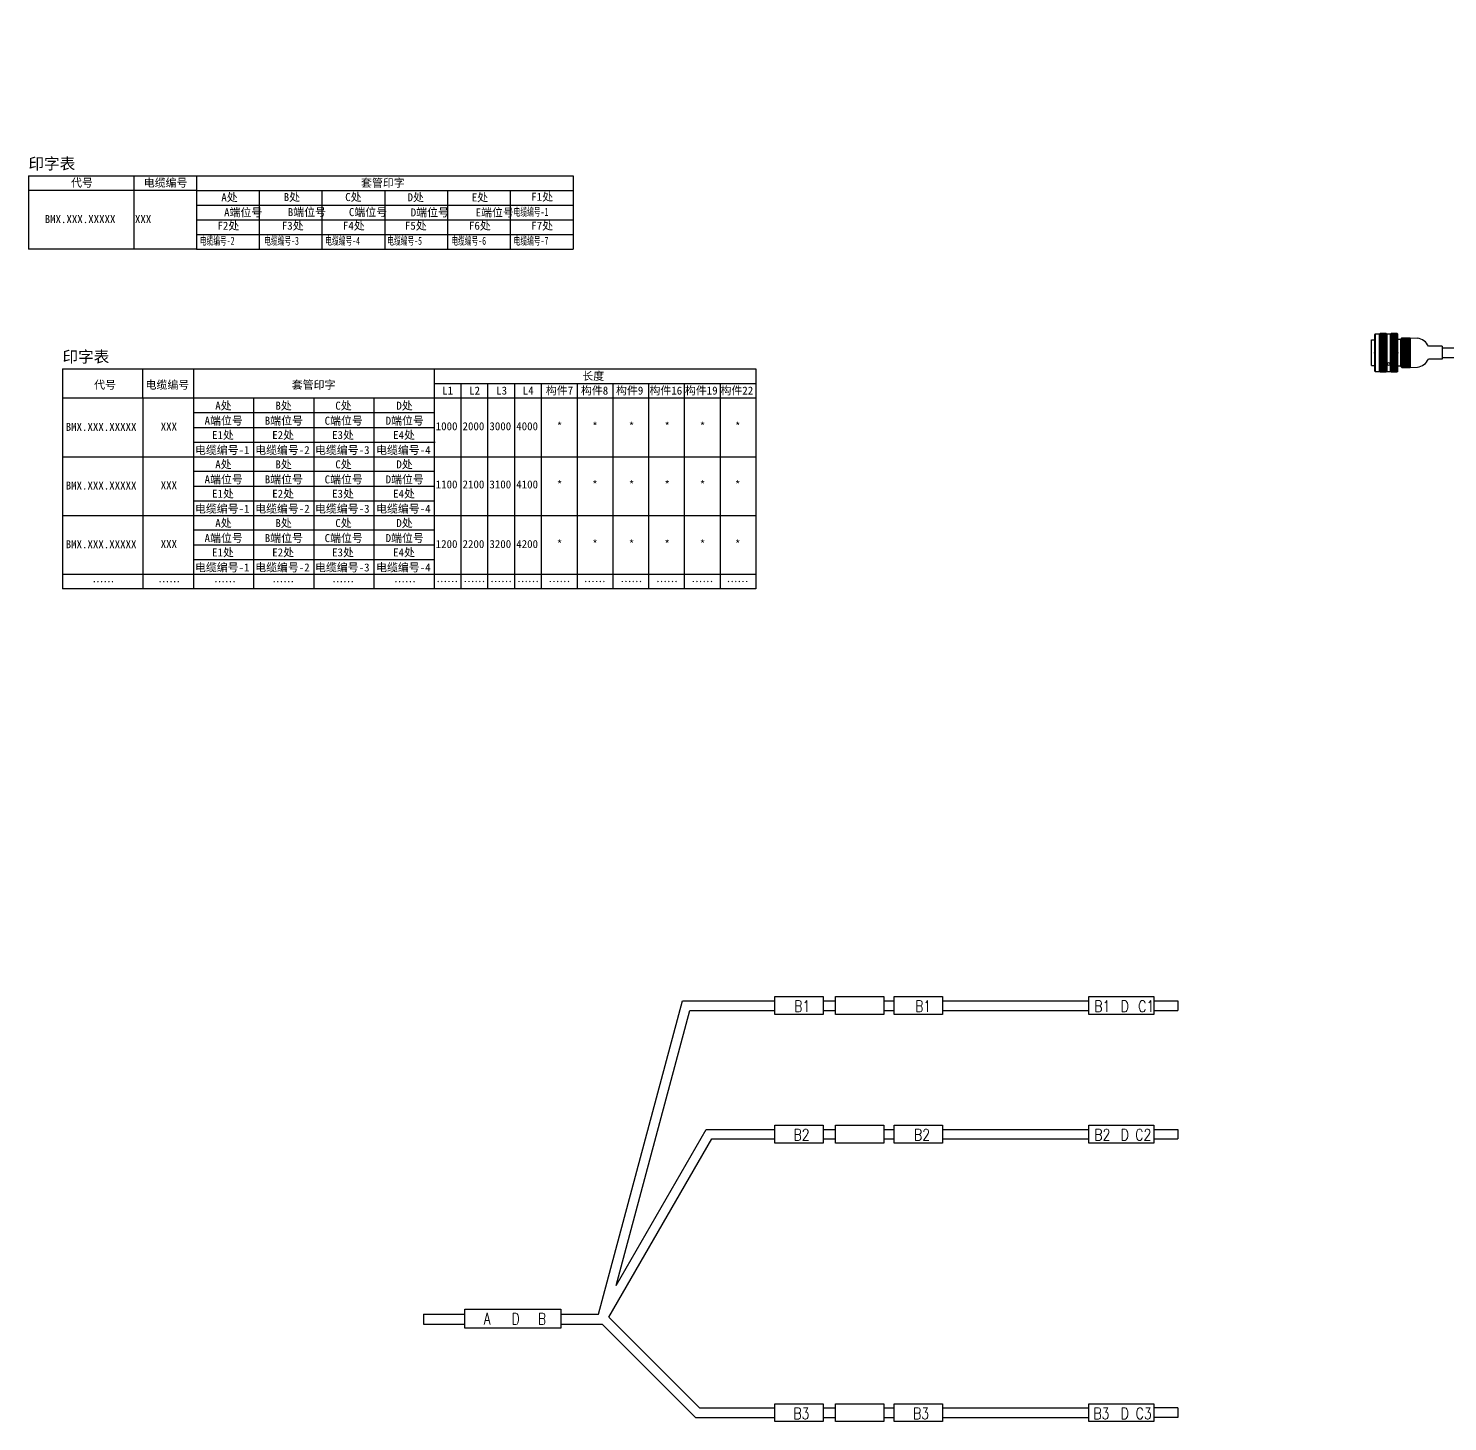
# Model space of a CAD drawing. Header units: inches. Extents: x -3640 to 3889, y -2291 to 954.
# Drawn here: x 110 to 731, y -1689 to -1079 of the extents above; entities that cross this region are included whole.
import ezdxf
from ezdxf.enums import TextEntityAlignment as Align

# ---------------------------------------------------------------- set-up
doc = ezdxf.new("R2010")
doc.units = ezdxf.units.IN
doc.header["$MEASUREMENT"] = 0
doc.layers.add('C', color=2, linetype='Continuous')
doc.styles.add('HZ', font='txt', dxfattribs={"width": 0.8, "bigfont": 'HZDX'})
doc.styles.add('样式 1', font='')
doc.styles.get('样式 1').set_extended_font_data('SimSun')

# ---------------------------------------------------------------- blocks, each defined once
blk = doc.blocks.new('低频一分三-印字表-连号')
for p, q in [((0, 0), (57.28, 0)), ((0, 0), (0, -12.84)), ((35.1, -12.84), (35.1, 0)), ((57.28, 0), (303.21, 0)), ((57.28, 0), (57.28, -12.84)), ((57.28, -12.84), (0, -12.84)), ((303.21, -12.84), (57.28, -12.84))]:
    blk.add_line(p, q)
at = {"lineweight": 25}
for p, q in [((303.21, 0), (303.21, -96.27)), ((162.5, 0), (162.5, -12.84)), ((162.5, -6.42), (303.21, -6.42)), ((174.22, -6.42), (174.22, -96.27)), ((185.95, -6.42), (185.95, -96.27)), ((197.68, -6.42), (197.68, -96.27)), ((209.41, -6.42), (209.41, -96.27)), ((225.04, -6.42), (225.04, -96.27)), ((240.67, -6.42), (240.67, -96.27)), ((256.31, -6.42), (256.31, -96.27)), ((271.94, -6.42), (271.94, -96.27)), ((287.57, -6.42), (287.57, -96.27)), ((0, -12.84), (0, -38.51)), ((35.1, -12.84), (35.1, -38.51)), ((57.28, -12.84), (57.28, -38.51)), ((83.58, -12.84), (83.58, -38.51)), ((109.89, -12.84), (109.89, -38.51)), ((136.19, -12.84), (136.19, -38.51)), ((162.5, -12.84), (162.5, -38.51)), ((162.5, -19.25), (57.28, -19.25)), ((57.28, -25.67), (162.5, -25.67)), ((57.28, -32.09), (163.01, -32.09)), ((0, -38.51), (303.21, -38.51)), ((0, -38.51), (0, -64.18)), ((35.1, -38.51), (35.1, -64.18)), ((57.28, -38.51), (57.28, -64.18)), ((83.58, -38.51), (83.58, -64.18)), ((109.89, -38.51), (109.89, -64.18)), ((136.19, -38.51), (136.19, -64.18)), ((162.5, -38.51), (162.5, -64.18)), ((162.5, -44.93), (57.28, -44.93)), ((57.28, -51.34), (162.5, -51.34)), ((57.28, -57.76), (162.5, -57.76)), ((0, -64.18), (303.21, -64.18)), ((0, -64.18), (0, -89.85)), ((35.1, -64.18), (35.1, -96.27)), ((57.28, -64.18), (57.28, -96.27)), ((83.58, -64.18), (83.58, -96.27)), ((109.89, -64.18), (109.89, -96.27)), ((136.19, -64.18), (136.19, -96.27)), ((162.5, -64.18), (162.5, -89.85)), ((162.5, -70.6), (57.28, -70.6)), ((57.28, -77.02), (162.5, -77.02)), ((57.28, -83.44), (162.5, -83.44)), ((0, -89.85), (303.21, -89.85)), ((0, -89.85), (0, -96.27)), ((162.5, -89.85), (162.5, -96.27)), ((303.21, -96.27), (0, -96.27))]:
    blk.add_line(p, q, dxfattribs=at)
at = {"style": '样式 1'}
for s, height, p in [('印字表', 5, (0.03, 2.83)), ('代号', 3.5, (13.84, -8.72)), ('电缆编号', 3.5, (36.34, -8.72)), ('套管印字', 3.5, (100.29, -8.72)), ('长度', 3.5, (227.33, -4.86)), ('L1', 3.5, (166.05, -11.24)), ('L2', 3.5, (177.87, -11.24)), ('L3', 3.5, (189.7, -11.24)), ('L4', 3.5, (201.3, -11.24)), ('构件7', 3.5, (211.4, -11.24)), ('构件8', 3.5, (226.74, -11.24)), ('构件9', 3.5, (242.09, -11.24)), ('构件16', 3.5, (256.72, -11.24)), ('构件19', 3.5, (272.22, -11.24)), ('构件22', 3.5, (287.78, -11.24)), ('A处', 3.5, (66.82, -17.84)), ('B处', 3.5, (93.13, -17.84)), ('C处', 3.5, (119.32, -17.84)), ('D处', 3.5, (146.02, -17.84)), ('1000', 3.5, (163.24, -26.83)), ('2000', 3.5, (174.98, -26.83)), ('3000', 3.5, (186.72, -26.83)), ('4000', 3.5, (198.46, -26.83)), ('E1处', 3.5, (65.42, -30.67)), ('E2处', 3.5, (91.74, -30.67)), ('E3处', 3.5, (117.92, -30.67)), ('E4处', 3.5, (144.62, -30.67)), ('A处', 3.5, (66.82, -43.51)), ('B处', 3.5, (93.13, -43.51)), ('C处', 3.5, (119.32, -43.51)), ('D处', 3.5, (146.02, -43.51)), ('1100', 3.5, (163.24, -52.28)), ('2100', 3.5, (174.98, -52.28)), ('3100', 3.5, (186.72, -52.28)), ('4100', 3.5, (198.46, -52.28)), ('E1处', 3.5, (65.42, -56.34)), ('E2处', 3.5, (91.74, -56.34)), ('E3处', 3.5, (117.92, -56.34)), ('E4处', 3.5, (144.62, -56.34)), ('A处', 3.5, (66.82, -69.18)), ('B处', 3.5, (93.13, -69.18)), ('C处', 3.5, (119.32, -69.18)), ('D处', 3.5, (146.02, -69.18)), ('E1处', 3.5, (65.42, -82.01)), ('E2处', 3.5, (91.74, -82.01)), ('E3处', 3.5, (117.92, -82.01)), ('E4处', 3.5, (144.62, -82.01)), ('1200', 3.5, (163.24, -78.36)), ('2200', 3.5, (174.98, -78.36)), ('3200', 3.5, (186.72, -78.36)), ('4200', 3.5, (198.46, -78.36))]:
    blk.add_text(s, height=height, dxfattribs=at).set_placement(p)
at = {"color": 1, "style": '样式 1'}
for s, p in [('*', (216.22, -26.83)), ('*', (231.7, -26.83)), ('*', (247.7, -26.83)), ('*', (263.27, -26.83)), ('*', (278.75, -26.83)), ('*', (294.14, -26.83)), ('*', (216.22, -52.38)), ('*', (231.7, -52.38)), ('*', (247.7, -52.38)), ('*', (263.27, -52.38)), ('*', (278.75, -52.38)), ('*', (294.14, -52.38)), ('*', (216.22, -78.35)), ('*', (231.7, -78.35)), ('*', (247.7, -78.35)), ('*', (263.27, -78.35)), ('*', (278.75, -78.35)), ('*', (294.14, -78.35)), ('……', (13.15, -94.88)), ('……', (41.93, -94.88)), ('……', (66.31, -94.88)), ('……', (91.8, -94.88)), ('……', (118, -94.88)), ('……', (145.04, -94.88)), ('……', (163.5, -94.81)), ('……', (175.4, -94.81)), ('……', (187.08, -94.81)), ('……', (198.86, -94.81)), ('……', (212.58, -94.81)), ('……', (228.06, -94.81)), ('……', (244.06, -94.81)), ('……', (259.63, -94.81)), ('……', (275.11, -94.81)), ('……', (290.5, -94.81))]:
    blk.add_text(s, height=3.5, dxfattribs=at).set_placement(p)
at = {"style": '样式 1'}
for tag, p in [('代号1', (1.41, -27.1)), ('电缆编号1', (42.96, -26.98)), ('1-1端位号', (62.15, -24.42)), ('1-2端位号', (88.46, -24.42)), ('1-3端位号', (114.65, -24.42)), ('1-4端位号', (141.34, -24.42)), ('1-电缆编号-1', (57.95, -37.25)), ('1-电缆编号-2', (84.27, -37.25)), ('1-电缆编号-3', (110.45, -37.25)), ('1-电缆编号-4', (137.15, -37.25)), ('代号2', (1.41, -52.77)), ('电缆编号2', (42.96, -52.65)), ('2-1端位号', (62.15, -50.09)), ('2-2端位号', (88.46, -50.09)), ('2-3端位号', (114.65, -50.09)), ('2-4端位号', (141.34, -50.09)), ('2-电缆编号-1', (57.95, -62.92)), ('2-电缆编号-2', (84.27, -62.92)), ('2-电缆编号-3', (110.45, -62.92)), ('2-电缆编号-4', (137.15, -62.92)), ('电缆编号3', (42.96, -78.33)), ('3-1端位号', (62.15, -75.77)), ('3-2端位号', (88.46, -75.77)), ('3-3端位号', (114.65, -75.77)), ('3-4端位号', (141.34, -75.77)), ('代号3', (1.41, -78.45)), ('3-电缆编号-1', (57.95, -88.6)), ('3-电缆编号-2', (84.27, -88.6)), ('3-电缆编号-3', (110.45, -88.6)), ('3-电缆编号-4', (137.15, -88.6))]:
    blk.add_attdef(tag, p, '', height=3.5, dxfattribs=at)
blk = doc.blocks.new('低频二分三-印字表')
for p, q in [((0, 0), (73.49, 0)), ((0, 0), (0, -32.09)), ((46.25, -32.09), (46.25, 0)), ((73.49, 0), (73.49, -32.09)), ((73.49, 0), (100.94, 0)), ((100.94, 0), (128.39, 0)), ((128.39, 0), (155.84, 0)), ((155.84, 0), (183.29, 0)), ((183.29, 0), (210.75, 0)), ((210.75, 0), (238.2, 0)), ((238.2, 0), (238.2, -32.09)), ((73.49, -6.42), (0, -6.42)), ((73.49, -6.42), (100.94, -6.42)), ((100.94, -6.42), (128.39, -6.42)), ((100.94, -6.42), (100.94, -32.09)), ((128.39, -6.42), (155.84, -6.42)), ((128.39, -6.42), (128.39, -32.09)), ((155.84, -6.42), (183.29, -6.42)), ((155.84, -6.42), (155.84, -32.09)), ((183.29, -6.42), (210.75, -6.42)), ((183.29, -6.42), (183.29, -32.09)), ((210.75, -6.42), (238.2, -6.42)), ((210.75, -6.42), (210.75, -32.09)), ((73.49, -12.84), (100.94, -12.84)), ((100.94, -12.84), (128.39, -12.84)), ((128.39, -12.84), (155.84, -12.84)), ((155.84, -12.84), (183.29, -12.84)), ((183.29, -12.84), (210.75, -12.84)), ((210.75, -12.84), (238.2, -12.84)), ((73.49, -19.25), (100.94, -19.25)), ((100.94, -19.25), (128.39, -19.25)), ((128.39, -19.25), (155.84, -19.25)), ((155.84, -19.25), (183.29, -19.25)), ((183.29, -19.25), (210.75, -19.25)), ((210.75, -19.25), (238.2, -19.25)), ((73.49, -25.67), (100.94, -25.67)), ((100.94, -25.67), (128.39, -25.67)), ((128.39, -25.67), (155.84, -25.67)), ((155.84, -25.67), (183.29, -25.67)), ((183.29, -25.67), (210.75, -25.67)), ((210.75, -25.67), (238.2, -25.67)), ((73.49, -32.09), (0, -32.09)), ((73.49, -32.09), (100.94, -32.09)), ((100.94, -32.09), (128.39, -32.09)), ((128.39, -32.09), (155.84, -32.09)), ((155.84, -32.09), (183.29, -32.09)), ((183.29, -32.09), (210.75, -32.09)), ((210.75, -32.09), (238.2, -32.09))]:
    blk.add_line(p, q)
at = {"style": '样式 1'}
for s, height, p in [('印字表', 5, (0.03, 2.83)), ('代号', 3.5, (18.66, -4.79)), ('电缆编号', 3.5, (50.46, -4.79)), ('套管印字', 3.5, (145.47, -4.88)), ('A处', 3.5, (84.38, -11.16)), ('B处', 3.5, (111.65, -11.05)), ('C处', 3.5, (138.55, -11.05)), ('D处', 3.5, (165.83, -11.16)), ('E处', 3.5, (193.91, -11.19)), ('F1处', 3.5, (219.94, -10.94)), ('F2处', 3.5, (82.68, -23.58)), ('F3处', 3.5, (110.84, -23.58)), ('F4处', 3.5, (137.56, -23.58)), ('F5处', 3.5, (164.67, -23.58)), ('F6处', 3.5, (192.69, -23.58)), ('F7处', 3.5, (219.93, -23.58))]:
    blk.add_text(s, height=height, dxfattribs=at).set_placement(p)
at = {"color": 1, "style": '样式 1'}
for tag, p in [('代号', (23.84, -20.69)), ('电缆编号', (60.27, -20.69)), ('1端位号', (87.03, -17.75)), ('2端位号', (114.78, -17.64)), ('3端位号', (141.52, -17.64)), ('4端位号', (168.4, -17.77)), ('5端位号', (197.14, -17.8))]:
    blk.add_attdef(tag, text='', height=3.5, dxfattribs=at).set_placement(p, align=Align.CENTER)
at = {"color": 1, "style": '样式 1', "width": 0.7}
for tag, p in [('电缆编号-1', (224.49, -17.55)), ('电缆编号-2', (87.41, -30.18)), ('电缆编号-3', (115.47, -30.18)), ('电缆编号-4', (142.74, -30.18)), ('电缆编号-5', (169.68, -30.18)), ('电缆编号-6', (197.66, -30.18)), ('电缆编号-7', (225.16, -30.18))]:
    blk.add_attdef(tag, text='', height=3.5, dxfattribs=at).set_placement(p, align=Align.CENTER)
blk = doc.blocks.new('sp1f3')
at = {"lineweight": 30}
for p, q in [((-95.65, 94.27), (-55.28, 94.27)), ((-34.11, 94.27), (-28.82, 94.27)), ((-7.65, 94.27), (-3.11, 94.27)), ((18.06, 94.27), (82, 94.27)), ((110.39, 94.27), (120.89, 94.27)), ((120.89, 94.27), (120.89, 90.1)), ((-92.46, 90.1), (-55.28, 90.1)), ((-34.11, 90.1), (-28.82, 90.1)), ((-7.65, 90.1), (-3.11, 90.1)), ((18.06, 90.1), (82, 90.1)), ((110.39, 90.1), (120.89, 90.1)), ((-85.28, 38.03), (-55.28, 38.03)), ((-34.11, 38.03), (-28.82, 38.03)), ((-7.65, 38.03), (-3.11, 38.03)), ((18.06, 38.03), (82, 38.03)), ((110.39, 38.03), (120.89, 38.03)), ((120.89, 38.03), (120.89, 33.87)), ((-82.88, 33.87), (-55.28, 33.87)), ((-34.11, 33.87), (-28.82, 33.87)), ((-7.65, 33.87), (-3.11, 33.87)), ((18.06, 33.87), (82, 33.87)), ((110.39, 33.87), (120.89, 33.87)), ((-208.93, -42.81), (-190.81, -42.81)), ((-148.8, -42.81), (-132.38, -42.81)), ((-208.93, -47.13), (-190.81, -47.13)), ((-148.8, -47.13), (-130.84, -47.13)), ((-88.25, -83.82), (-55.28, -83.82)), ((-34.11, -83.82), (-28.82, -83.82)), ((-7.65, -83.82), (-3.11, -83.82)), ((18.06, -83.82), (82, -83.82)), ((-89.98, -87.99), (-55.28, -87.99)), ((-34.11, -87.99), (-28.82, -87.99)), ((-7.65, -87.99), (-3.11, -87.99)), ((18.06, -87.99), (82, -87.99))]:
    blk.add_line(p, q, dxfattribs=at)
for p, q in [((-208.93, -42.81), (-208.93, -47.13)), ((120.89, -83.82), (110.39, -83.82)), ((120.89, -83.82), (120.89, -87.99)), ((120.89, -87.99), (110.39, -87.99))]:
    blk.add_line(p, q)
at = {"linetype": 'Continuous', "lineweight": 30}
for points in [[(-132.38, -42.81), (-95.65, 94.27)], [(-124.71, -30.25), (-92.46, 90.1)], [(-124.71, -30.25), (-85.28, 38.03)], [(-127.92, -44.15), (-82.88, 33.87)], [(-130.84, -47.13), (-89.98, -87.99)], [(-127.92, -44.15), (-88.25, -83.82)]]:
    blk.add_lwpolyline(points, dxfattribs=at)
at = {"lineweight": 30}
for points in [[(-55.28, 96.11), (-34.11, 96.11), (-34.11, 88.31), (-55.28, 88.31)], [(-28.82, 96.11), (-7.65, 96.11), (-7.65, 88.31), (-28.82, 88.31)], [(82, 96.11), (110.39, 96.11), (110.39, 88.31), (82, 88.31)], [(-55.28, 39.88), (-34.11, 39.88), (-34.11, 32.07), (-55.28, 32.07)], [(-28.82, 39.88), (-7.65, 39.88), (-7.65, 32.07), (-28.82, 32.07)], [(-3.11, 39.88), (18.06, 39.88), (18.06, 32.07), (-3.11, 32.07)], [(82, 39.88), (110.39, 39.88), (110.39, 32.07), (82, 32.07)], [(-190.88, -40.62), (-148.87, -40.62), (-148.87, -48.84), (-190.88, -48.84)], [(-55.28, -81.98), (-34.11, -81.98), (-34.11, -89.78), (-55.28, -89.78)], [(-28.82, -81.98), (-7.65, -81.98), (-7.65, -89.78), (-28.82, -89.78)], [(-3.11, -81.98), (18.06, -81.98), (18.06, -89.78), (-3.11, -89.78)], [(82, -81.98), (110.39, -81.98), (110.39, -89.78), (82, -89.78)]]:
    blk.add_lwpolyline(points, close=True, dxfattribs=at)
blk.add_lwpolyline([(-3.11, 96.11), (18.06, 96.11), (18.06, 88.31), (-3.11, 88.31)], close=True)
at = {"style": 'HZ', "width": 0.8}
for s, p in [('B1', (-46.82, 89.41)), ('B1', (84.43, 89.41)), ('D', (95.98, 89.41)), ('C1', (103.59, 89.41)), ('B2', (-47.12, 33.18)), ('B2', (5.55, 33.18)), ('B2', (84.43, 33.18)), ('D', (95.98, 33.18)), ('C2', (102.33, 33.18)), ('A', (-182.64, -47.24)), ('D', (-170.41, -47.33)), ('B', (-158.91, -47.33)), ('B3', (-47.19, -88.68)), ('B3', (5.17, -88.68)), ('B3', (84.04, -88.68)), ('D', (95.98, -88.68)), ('C3', (102.5, -88.68))]:
    blk.add_text(s, height=5, dxfattribs=at).set_placement(p)
at = {"lineweight": 20, "style": 'HZ', "width": 0.8}
blk.add_text('B1', height=5, dxfattribs=at).set_placement((6.06, 89.41))
blk = doc.blocks.new('sp1f3-y1')
at = {"lineweight": 30}
for p, q in [((0, 2.08), (6.36, 2.08)), ((0, 2.08), (0, -2.08)), ((0, -2.08), (6.47, -2.08))]:
    blk.add_line(p, q, dxfattribs=at)
for centre, radius, start, end in [((8.68, 1.01), 2.56, 94.99255, 155.10725), ((4.74, -3.56), 2.27, 38.62235, 40.5265), ((8.68, -0.78), 2.56, 212.23378, 265.00745)]:
    blk.add_arc(centre, radius, start, end, dxfattribs=at)
at = {"layer": 'C', "color": 0, "lineweight": 30}
for p, q in [((8.46, 3.55), (8.46, -3.32)), ((8.46, 3.55), (9.48, 3.55)), ((8.46, 2.11), (9.48, 2.11)), ((9.48, 3.55), (9.48, -3.22)), ((9.48, 3.09), (10.54, 3.09)), ((10.54, -3.17), (10.54, 3.56)), ((13.41, 3.56), (10.54, 3.56)), ((13.41, -3.17), (13.41, 3.56)), ((18.65, 4.72), (14.08, 4.72)), ((14.08, 2.46), (18.65, 2.46)), ((21.8, 4.11), (19.33, 4.11)), ((19.33, 3.56), (19.33, 4.11)), ((19.33, -3.17), (19.33, 3.56)), ((21.8, -3.63), (21.8, 4.11)), ((8.46, -2.05), (9.48, -2.05)), ((8.46, -3.32), (9.48, -3.32)), ((9.48, -2.88), (10.54, -2.88)), ((9.48, -3.32), (9.48, -3.13)), ((10.54, -3.17), (13.41, -3.17)), ((14.08, -2.06), (18.65, -2.06)), ((14.08, -4.32), (18.65, -4.32)), ((19.33, -3.17), (19.33, -3.63)), ((19.33, -3.63), (21.8, -3.63))]:
    blk.add_line(p, q, dxfattribs=at)
for centre, radius, start, end in [((14.68, 3.59), 1.28, 118.00168, 241.99832), ((17.51, 0.2), 4.1, 146.59685, 213.40315), ((18.05, 3.59), 1.28, 298.00168, 61.99832), ((15.23, 0.2), 4.1, 326.59685, 33.40315), ((14.68, -3.19), 1.28, 118.00168, 241.99832), ((18.05, -3.19), 1.28, 298.00168, 61.99832)]:
    blk.add_arc(centre, radius, start, end, dxfattribs=at)
blk = doc.blocks.new('sp1f3-y2')
at = {"lineweight": 30}
for p, q in [((0, 2.08), (6.36, 2.08)), ((0, 2.08), (0, -2.08)), ((0, -2.08), (6.47, -2.08))]:
    blk.add_line(p, q, dxfattribs=at)
for centre, radius, start, end in [((8.68, 1.01), 2.56, 94.99255, 155.10725), ((4.74, -3.56), 2.27, 38.62235, 40.5265), ((8.68, -0.78), 2.56, 212.23378, 265.00745)]:
    blk.add_arc(centre, radius, start, end, dxfattribs=at)
at = {"layer": 'C', "color": 0, "lineweight": 30}
for p, q in [((8.46, 3.55), (8.46, -3.32)), ((8.46, 3.55), (9.48, 3.55)), ((8.46, 2.11), (9.48, 2.11)), ((9.48, 3.55), (9.48, -3.22)), ((9.48, 3.09), (10.54, 3.09)), ((10.54, -3.17), (10.54, 3.56)), ((13.41, 3.56), (10.54, 3.56)), ((13.41, -3.17), (13.41, 3.56)), ((18.65, 4.72), (14.08, 4.72)), ((14.08, 2.46), (18.65, 2.46)), ((21.8, 4.11), (19.33, 4.11)), ((19.33, 3.56), (19.33, 4.11)), ((19.33, -3.17), (19.33, 3.56)), ((21.8, -3.63), (21.8, 4.11)), ((8.46, -2.05), (9.48, -2.05)), ((8.46, -3.32), (9.48, -3.32)), ((9.48, -2.88), (10.54, -2.88)), ((9.48, -3.32), (9.48, -3.13)), ((10.54, -3.17), (13.41, -3.17)), ((14.08, -2.06), (18.65, -2.06)), ((14.08, -4.32), (18.65, -4.32)), ((19.33, -3.17), (19.33, -3.63)), ((19.33, -3.63), (21.8, -3.63))]:
    blk.add_line(p, q, dxfattribs=at)
for centre, radius, start, end in [((14.68, 3.59), 1.28, 118.00168, 241.99832), ((17.51, 0.2), 4.1, 146.59685, 213.40315), ((18.05, 3.59), 1.28, 298.00168, 61.99832), ((15.23, 0.2), 4.1, 326.59685, 33.40315), ((14.68, -3.19), 1.28, 118.00168, 241.99832), ((18.05, -3.19), 1.28, 298.00168, 61.99832)]:
    blk.add_arc(centre, radius, start, end, dxfattribs=at)
blk = doc.blocks.new('sp1f3-y3')
at = {"lineweight": 30}
for p, q in [((0, 2.08), (6.36, 2.08)), ((0, 2.08), (0, -2.08)), ((0, -2.08), (6.47, -2.08))]:
    blk.add_line(p, q, dxfattribs=at)
for centre, radius, start, end in [((8.68, 1.01), 2.56, 94.99255, 155.10725), ((4.74, -3.56), 2.27, 38.62235, 40.5265), ((8.68, -0.78), 2.56, 212.23378, 265.00745)]:
    blk.add_arc(centre, radius, start, end, dxfattribs=at)
at = {"layer": 'C', "color": 0, "lineweight": 30}
for p, q in [((8.46, 3.55), (8.46, -3.32)), ((8.46, 3.55), (9.48, 3.55)), ((8.46, 2.11), (9.48, 2.11)), ((9.48, 3.55), (9.48, -3.22)), ((9.48, 3.09), (10.54, 3.09)), ((10.54, -3.17), (10.54, 3.56)), ((13.41, 3.56), (10.54, 3.56)), ((13.41, -3.17), (13.41, 3.56)), ((18.65, 4.72), (14.08, 4.72)), ((14.08, 2.46), (18.65, 2.46)), ((21.8, 4.11), (19.33, 4.11)), ((19.33, 3.56), (19.33, 4.11)), ((19.33, -3.17), (19.33, 3.56)), ((21.8, -3.63), (21.8, 4.11)), ((8.46, -2.05), (9.48, -2.05)), ((8.46, -3.32), (9.48, -3.32)), ((9.48, -2.88), (10.54, -2.88)), ((9.48, -3.32), (9.48, -3.13)), ((10.54, -3.17), (13.41, -3.17)), ((14.08, -2.06), (18.65, -2.06)), ((14.08, -4.32), (18.65, -4.32)), ((19.33, -3.17), (19.33, -3.63)), ((19.33, -3.63), (21.8, -3.63))]:
    blk.add_line(p, q, dxfattribs=at)
for centre, radius, start, end in [((14.68, 3.59), 1.28, 118.00168, 241.99832), ((17.51, 0.2), 4.1, 146.59685, 213.40315), ((18.05, 3.59), 1.28, 298.00168, 61.99832), ((15.23, 0.2), 4.1, 326.59685, 33.40315), ((14.68, -3.19), 1.28, 118.00168, 241.99832), ((18.05, -3.19), 1.28, 298.00168, 61.99832)]:
    blk.add_arc(centre, radius, start, end, dxfattribs=at)
blk = doc.blocks.new('sp1f3-z1')
at = {"lineweight": 30}
h = blk.add_hatch(dxfattribs=at)
h.set_pattern_fill('ANSI37', color=256, scale=3, angle=180, style=0)
h.set_pattern_definition([(315, (-27.04582, 8.43554), (-0.265165, -0.265165), []), (225, (-27.04582, 8.43554), (-0.265165, 0.265165), [])])
h.paths.add_polyline_path([(-27.05, -8.44), (-24.38, -8.44), (-24.38, 8.44), (-27.05, 8.44)])
h = blk.add_hatch(dxfattribs=at)
h.set_pattern_fill('ANSI37', color=256, scale=3, angle=180, style=0)
h.set_pattern_definition([(315, (-22.2578, 8.43554), (-0.265165, -0.265165), []), (225, (-22.2578, 8.43554), (-0.265165, 0.265165), [])])
h.paths.add_polyline_path([(-22.26, -8.44), (-19.59, -8.44), (-19.59, 8.44), (-22.26, 8.44)])
for p, q in [((-29.28, 8.16), (-29.5, 7.94)), ((-29.5, 7.94), (-29.5, -7.94)), ((-27.05, 8.44), (-27.32, 8.16)), ((-27.05, -8.44), (-27.05, 8.44)), ((-24.38, 8.44), (-24.1, 8.16)), ((-22.26, 8.44), (-22.54, 8.16)), ((-22.26, -8.44), (-22.26, 8.44)), ((-19.59, 8.44), (-19.31, 8.16)), ((-19.31, -8.16), (-19.31, 8.16)), ((-17.58, 6.43), (-18.17, 5.84)), ((-17.58, 6.43), (-17.58, -6.43)), ((-17.58, 6.43), (-13.98, 6.43)), ((-13.98, 6.43), (-13.98, -6.43)), ((-13.98, 6.43), (-10.76, 6.38)), ((-30.81, 5.63), (-29.5, 5.63)), ((-30.81, -5.63), (-30.81, 5.63)), ((-18.17, 5.84), (-19.31, 5.84)), ((-18.17, 5.84), (-18.17, -5.84)), ((-17.58, 5.93), (-13.98, 5.93)), ((-17.58, 5.47), (-13.98, 5.47)), ((-17.58, 5), (-13.98, 5)), ((-17.58, 4.53), (-13.98, 4.53)), ((-17.58, 4.02), (-13.98, 4.02)), ((-17.58, 3.56), (-13.98, 3.56)), ((-17.58, 3.09), (-13.98, 3.09)), ((-17.58, 2.63), (-13.98, 2.63)), ((-17.58, 2.11), (-13.98, 2.11)), ((-17.58, 1.65), (-13.98, 1.65)), ((-17.58, 1.18), (-13.98, 1.18)), ((-17.58, 0.72), (-13.98, 0.72)), ((-17.58, 0.21), (-13.98, 0.21)), ((0, 2.79), (-5.92, 2.79)), ((0, 2.79), (0, -2.79)), ((-30.81, -5.63), (-29.5, -5.63)), ((-18.17, -5.84), (-19.31, -5.84)), ((-17.58, -6.43), (-18.17, -5.84)), ((-17.58, -0.26), (-13.98, -0.26)), ((-17.58, -0.72), (-13.98, -0.72)), ((-17.58, -1.24), (-13.98, -1.24)), ((-17.58, -1.7), (-13.98, -1.7)), ((-17.58, -2.17), (-13.98, -2.17)), ((-17.58, -2.63), (-13.98, -2.63)), ((-17.58, -3.15), (-13.98, -3.15)), ((-17.58, -3.61), (-13.98, -3.61)), ((-17.58, -4.08), (-13.98, -4.08)), ((-17.58, -4.54), (-13.98, -4.54)), ((-17.58, -5.05), (-13.98, -5.05)), ((-17.58, -5.52), (-13.98, -5.52)), ((-17.58, -5.98), (-13.98, -5.98)), ((0, -2.79), (-5.92, -2.79)), ((-29.5, -7.94), (-29.28, -8.16)), ((-27.32, -8.16), (-27.05, -8.44)), ((-24.1, -8.16), (-24.38, -8.44)), ((-22.54, -8.16), (-22.26, -8.44)), ((-19.31, -8.16), (-19.59, -8.44)), ((-17.58, -6.43), (-13.98, -6.43)), ((-13.98, -6.43), (-10.76, -6.38))]:
    blk.add_line(p, q, dxfattribs=at)
for points in [[(-29.28, -8.16), (-27.32, -8.16), (-27.32, 8.16), (-29.28, 8.16)], [(-27.05, -8.44), (-24.38, -8.44), (-24.38, 8.44), (-27.05, 8.44)], [(-24.1, -8.16), (-22.54, -8.16), (-22.54, 8.16), (-24.1, 8.16)], [(-22.26, -8.44), (-19.59, -8.44), (-19.59, 8.44), (-22.26, 8.44)]]:
    blk.add_lwpolyline(points, close=True, dxfattribs=at)
for centre, radius, start, end in [((-11.63, 0.16), 6.28, 24.75239, 82.10311), ((-23.32, -5.32), 0.854, 23.70215, 156.29785), ((-23.32, -4.63), 0.854, 203.70215, 336.29785), ((-23.32, -4.45), 0.943, 213.99777, 326.00223), ((-11.63, -0.16), 6.28, 277.89689, 335.24761)]:
    blk.add_arc(centre, radius, start, end, dxfattribs=at)
for p in [(-19.31, 0), (-19.31, 0), (-13.98, 0), (-29.5, 0)]:
    blk.add_point(p, dxfattribs=at)
blk = doc.blocks.new('射频一分三')
for name, p in [('sp1f3', (130.35, 44.92)), ('sp1f3-y1', (251.23, 137.1)), ('sp1f3-y2', (251.23, 80.87)), ('sp1f3-z1', (-78.58, -0.05)), ('sp1f3-y3', (251.23, -40.98))]:
    blk.add_blockref(name, p)

msp = doc.modelspace()

# ---------------------------------------------------------------- block references
for name, p in [('射频一分三', (806.75, -1221.07)), ('sp1f3', (491.67, -1598.93))]:
    msp.add_blockref(name, p)
ref = msp.add_blockref('低频二分三-印字表', (109.93, -1143.74))
ref.add_attrib('电缆编号-7', '电缆编号-7', (322.15, -1173.93), dxfattribs={"color": 1, "height": 3.5, "style": '样式 1', "width": 0.6})
ref.add_attrib('电缆编号-6', '电缆编号-6', (294.91, -1173.93), dxfattribs={"color": 1, "height": 3.5, "style": '样式 1', "width": 0.6})
ref.add_attrib('电缆编号-5', '电缆编号-5', (266.89, -1173.93), dxfattribs={"color": 1, "height": 3.5, "style": '样式 1', "width": 0.6})
ref.add_attrib('电缆编号-4', '电缆编号-4', (239.78, -1173.93), dxfattribs={"color": 1, "height": 3.5, "style": '样式 1', "width": 0.6})
ref.add_attrib('电缆编号-3', '电缆编号-3', (213.06, -1173.93), dxfattribs={"color": 1, "height": 3.5, "style": '样式 1', "width": 0.6})
ref.add_attrib('电缆编号-2', '电缆编号-2', (184.9, -1173.93), dxfattribs={"color": 1, "height": 3.5, "style": '样式 1', "width": 0.6})
ref.add_attrib('电缆编号-1', '电缆编号-1', (322.15, -1161.29), dxfattribs={"color": 1, "height": 3.5, "style": '样式 1', "width": 0.6})
ref.add_attrib('5端位号', 'E端位号', (305.52, -1161.54), dxfattribs={"color": 1, "height": 3.5, "style": '样式 1'})
ref.add_attrib('4端位号', 'D端位号', (277.15, -1161.51), dxfattribs={"color": 1, "height": 3.5, "style": '样式 1'})
ref.add_attrib('3端位号', 'C端位号', (250.1, -1161.38), dxfattribs={"color": 1, "height": 3.5, "style": '样式 1'})
ref.add_attrib('2端位号', 'B端位号', (223.39, -1161.38), dxfattribs={"color": 1, "height": 3.5, "style": '样式 1'})
ref.add_attrib('1端位号', 'A端位号', (195.52, -1161.49), dxfattribs={"color": 1, "height": 3.5, "style": '样式 1'})
ref.add_attrib('电缆编号', 'XXX', (156.53, -1164.43), dxfattribs={"color": 1, "height": 3.5, "style": '样式 1'})
ref.add_attrib('代号', 'BMX.XXX.XXXXX', (117.05, -1164.43), dxfattribs={"color": 1, "height": 3.5, "style": '样式 1'})
msp.add_blockref('低频一分三-印字表-连号', (124.83, -1228.21)).add_auto_attribs({'3-电缆编号-4': '电缆编号-4', '3-电缆编号-3': '电缆编号-3', '3-电缆编号-2': '电缆编号-2', '3-电缆编号-1': '电缆编号-1', '3-4端位号': 'D端位号', '3-3端位号': 'C端位号', '3-2端位号': 'B端位号', '3-1端位号': 'A端位号', '2-电缆编号-4': '电缆编号-4', '2-电缆编号-3': '电缆编号-3', '2-电缆编号-2': '电缆编号-2', '2-电缆编号-1': '电缆编号-1', '2-4端位号': 'D端位号', '2-3端位号': 'C端位号', '2-2端位号': 'B端位号', '2-1端位号': 'A端位号', '1-电缆编号-4': '电缆编号-4', '1-电缆编号-3': '电缆编号-3', '1-电缆编号-2': '电缆编号-2', '1-电缆编号-1': '电缆编号-1', '1-4端位号': 'D端位号', '1-3端位号': 'C端位号', '1-2端位号': 'B端位号', '1-1端位号': 'A端位号', '电缆编号3': 'XXX', '电缆编号2': 'XXX', '电缆编号1': 'XXX', '代号3': 'BMX.XXX.XXXXX', '代号2': 'BMX.XXX.XXXXX', '代号1': 'BMX.XXX.XXXXX'})

doc.saveas('drawing.dxf')
